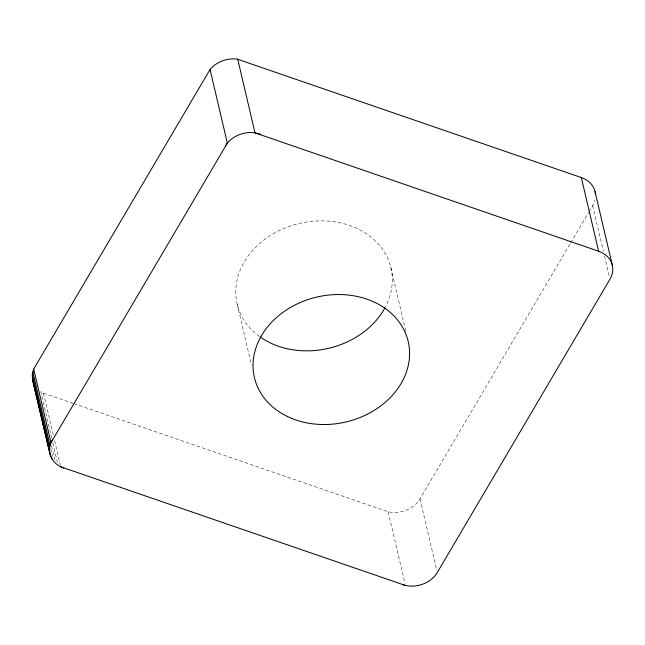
<?xml version="1.0" encoding="UTF-8"?>
<svg xmlns="http://www.w3.org/2000/svg" width="645" height="645" viewBox="0 0 645 645"><rect width="100%" height="100%" fill="white"/><g stroke="black" fill="none" stroke-linecap="round" stroke-linejoin="round"><path stroke-width="0.48" stroke-dasharray="3.23 2.42" d="M73.949 403.625L388.177 511.799A26.219 21.293 -13.2 0 0 420.008 498.851L570.196 243.754M570.704 242.883L588.587 212.511M589.095 211.649L592.666 205.57A26.219 21.293 -13.2 0 0 594.932 200.111M51.721 438.132L40.804 391.604L43.473 393.136L72.99 403.302M592.666 205.57L603.357 251.139M604.494 255.984L609.493 277.31M390.846 267.465L405.858 331.441M420.008 498.851L436.834 570.591M388.177 511.799L405.004 583.532M237.223 304.255L251.542 365.328M43.473 393.136L53.253 434.827M54.615 440.64L60.299 464.876M52.858 442.986L57.405 462.368M51.624 446.001L55.035 460.538M50.729 448.751L52.543 456.507M259.492 336.488A78.988 64.145 -13.2 0 1 251.993 251.171A78.988 64.145 -13.2 0 1 354.339 227.266A78.988 64.145 -13.2 0 1 385.323 307.101"/><path stroke-width="0.97" d="M63.678 468.028C57.203 465.843 51.487 460.675 49.931 453.854L32.645 380.179L32.298 374.608L33.709 369.013L210.068 69.45A26.219 21.293 -13.2 0 1 237.142 59.09L581.322 177.552A26.219 21.293 -13.2 0 1 595.472 194.484M49.931 453.854C48.883 449.138 49.915 444.147 52.334 440.003M225.54 145.649L227.346 143.126A26.219 21.293 -13.2 0 1 254.428 132.765L260.757 134.281M402.335 584.604L405.455 585.475A26.219 21.293 -13.2 0 0 437.286 572.526L609.952 279.245A26.219 21.293 -13.2 0 0 598.608 251.228L581.322 177.552M598.608 251.228L255.001 132.862L237.723 59.187M60.759 466.811L405.455 585.475M32.645 380.179L50.762 456.515M595.069 191.718L612.355 265.393M210.068 69.45L227.346 143.126L50.987 442.688L33.709 369.013M32.782 371.794L50.068 445.461M32.298 374.608L49.576 448.283M51.568 457.087L52.019 459.03M32.25 377.422L49.528 451.097M384.872 307.947A78.988 64.145 -13.2 0 1 260.274 337.045M287.67 416.622A78.988 64.145 -13.2 0 0 409.414 357.902A78.988 64.145 -13.2 0 0 296.861 304.077A78.988 64.145 -13.2 0 0 287.67 416.622"/></g></svg>
